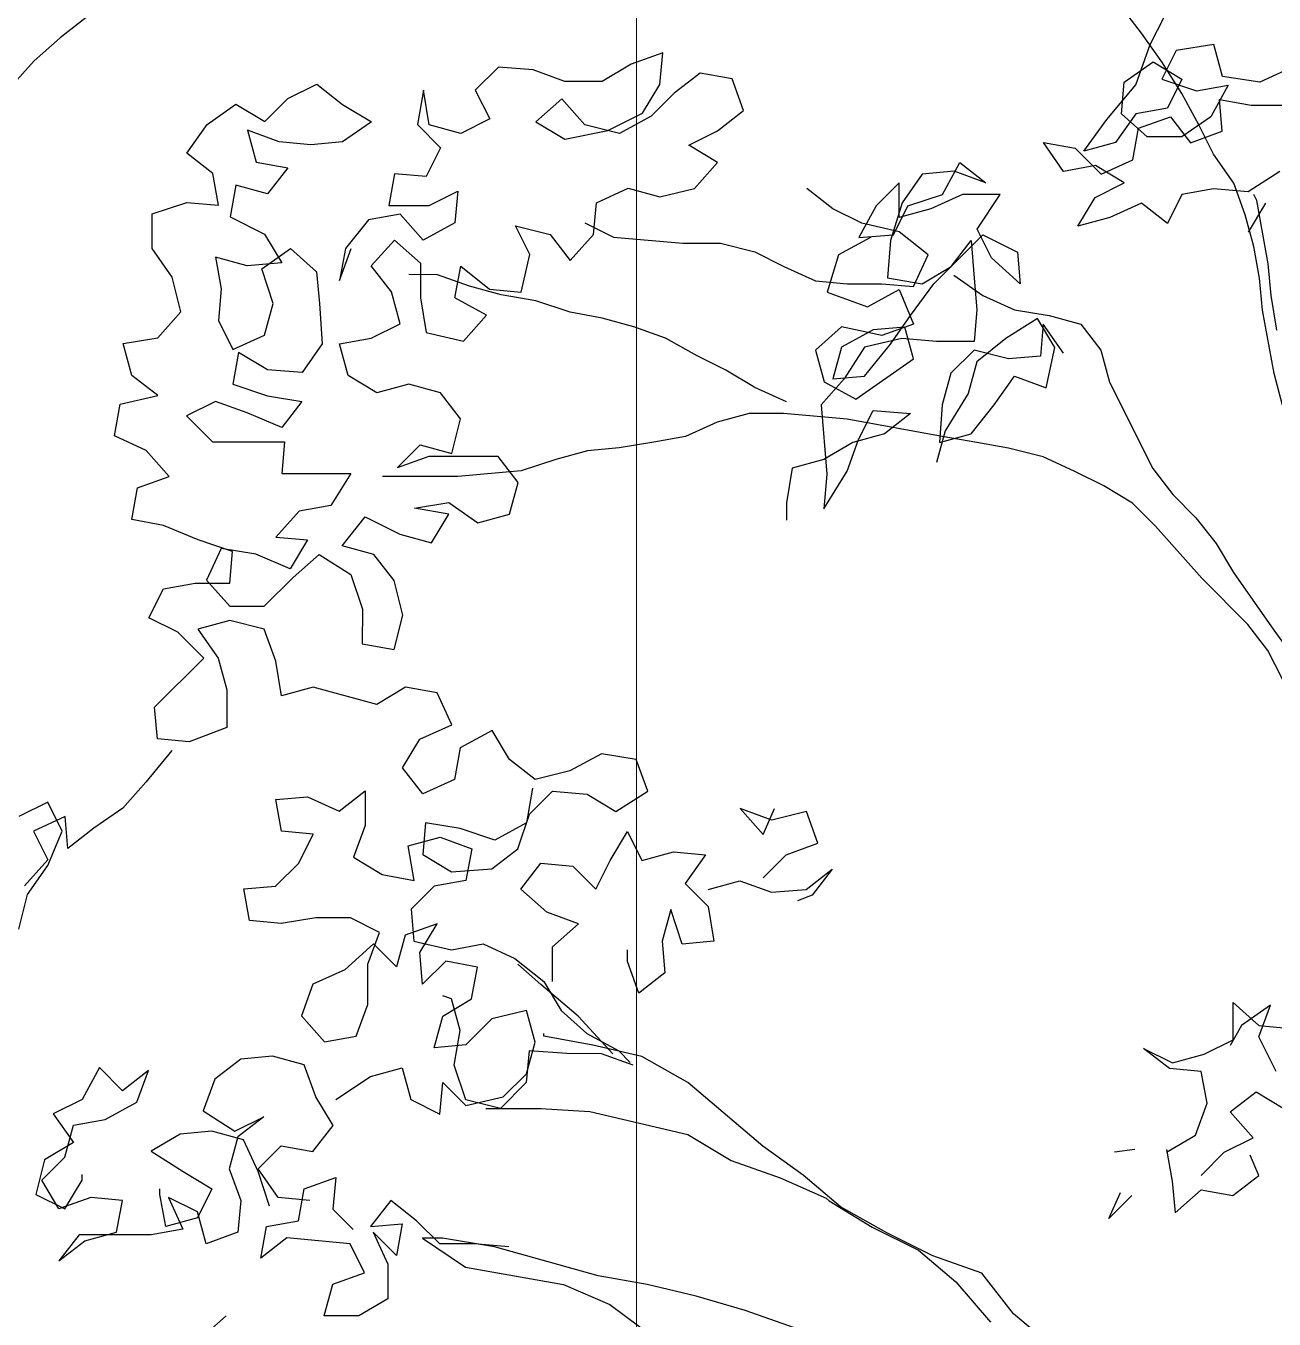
# Model space of a CAD drawing. Header units: millimetres. Extents: x 684983 to 685377, y 990360 to 990509.
# Drawn here: x 685139.672 to 685140.296, y 990434.442 to 990435.089 of the extents above; entities that cross this region are included whole.
import ezdxf

# ---------------------------------------------------------------- set-up
doc = ezdxf.new("R2010")
doc.units = ezdxf.units.MM
doc.layers.add('grid', color=8, linetype='Continuous', lineweight=9)
doc.layers.add('TEAK', color=7, linetype='Continuous')

# ---------------------------------------------------------------- blocks, each defined once
blk = doc.blocks.new('A$C25655A80')
at = {"color": 62}
for p, q in [((-0.33312, 1.54608), (-0.33984, 1.55474)), ((-0.33024, 1.54223), (-0.32542, 1.55184)), ((-0.68495, 1.55121), (-0.69361, 1.54449)), ((-0.69361, 1.54449), (-0.70227, 1.5368)), ((-0.3264, 1.53646), (-0.33312, 1.54608)), ((-0.4927, 1.5395), (-0.50328, 1.53566)), ((-0.49367, 1.52892), (-0.4927, 1.5395)), ((-0.33506, 1.52878), (-0.33024, 1.54223)), ((-0.32159, 1.5403), (-0.3264, 1.53069)), ((-0.30909, 1.54221), (-0.32159, 1.5403)), ((-0.30621, 1.53163), (-0.30909, 1.54221)), ((-0.70227, 1.5368), (-0.70996, 1.52816)), ((-0.5475, 1.53474), (-0.5552, 1.52706)), ((-0.53596, 1.53377), (-0.5475, 1.53474)), ((-0.50328, 1.53566), (-0.5129, 1.5299)), ((-0.3389, 1.52974), (-0.32928, 1.53646)), ((-0.32928, 1.53646), (-0.31967, 1.53069)), ((-0.31968, 1.52588), (-0.3264, 1.53646)), ((-0.28122, 1.53546), (-0.29372, 1.5297)), ((-0.52539, 1.52991), (-0.53596, 1.53377)), ((-0.48021, 1.53275), (-0.48887, 1.52603)), ((-0.46964, 1.53082), (-0.48021, 1.53275)), ((-0.4658, 1.52024), (-0.46964, 1.53082)), ((-0.3264, 1.53069), (-0.31487, 1.52684)), ((-0.31967, 1.53069), (-0.32449, 1.52108)), ((-0.29372, 1.5297), (-0.30621, 1.53163)), ((-0.61768, 1.52423), (-0.60807, 1.52903)), ((-0.60807, 1.52903), (-0.59942, 1.52229)), ((-0.5725, 1.52707), (-0.57443, 1.51554)), ((-0.57059, 1.51553), (-0.5725, 1.52707)), ((-0.5552, 1.52706), (-0.5504, 1.51744)), ((-0.5129, 1.5299), (-0.52539, 1.52991)), ((-0.49945, 1.51931), (-0.49367, 1.52892)), ((-0.48887, 1.52603), (-0.49656, 1.51835)), ((-0.34468, 1.51725), (-0.33506, 1.52878)), ((-0.33987, 1.51917), (-0.3389, 1.52974)), ((-0.31392, 1.5153), (-0.31968, 1.52588)), ((-0.31487, 1.52684), (-0.30429, 1.52875)), ((-0.30429, 1.52875), (-0.31007, 1.51818)), ((-0.64461, 1.5156), (-0.63499, 1.52232)), ((-0.63499, 1.52232), (-0.62538, 1.51655)), ((-0.62538, 1.51655), (-0.61768, 1.52423)), ((-0.59942, 1.52229), (-0.58981, 1.51651)), ((-0.52636, 1.52415), (-0.53502, 1.51646)), ((-0.51868, 1.51549), (-0.52636, 1.52415)), ((-0.30718, 1.52394), (-0.29661, 1.52201)), ((-0.30623, 1.51337), (-0.30718, 1.52394)), ((-0.29661, 1.52201), (-0.28507, 1.522)), ((-0.5504, 1.51744), (-0.56002, 1.51264)), ((-0.51099, 1.51356), (-0.49945, 1.51931)), ((-0.49656, 1.51835), (-0.50714, 1.51259)), ((-0.47446, 1.51352), (-0.4658, 1.52024)), ((-0.35238, 1.50668), (-0.34468, 1.51725)), ((-0.33507, 1.51916), (-0.3418, 1.50956)), ((-0.33123, 1.51147), (-0.33987, 1.51917)), ((-0.32449, 1.52108), (-0.33507, 1.51916)), ((-0.33411, 1.51436), (-0.32353, 1.51819)), ((-0.32353, 1.51819), (-0.31681, 1.50953)), ((-0.31007, 1.51818), (-0.31969, 1.51146)), ((-0.65135, 1.506), (-0.64461, 1.5156)), ((-0.63115, 1.51367), (-0.62828, 1.50309)), ((-0.62058, 1.50981), (-0.63115, 1.51367)), ((-0.58981, 1.51651), (-0.59943, 1.50979)), ((-0.57443, 1.51554), (-0.56675, 1.50784)), ((-0.56002, 1.51264), (-0.57059, 1.51553)), ((-0.53502, 1.51646), (-0.52541, 1.51069)), ((-0.52541, 1.51069), (-0.51099, 1.51356)), ((-0.50714, 1.51259), (-0.51868, 1.51549)), ((-0.48408, 1.50873), (-0.47446, 1.51352)), ((-0.33604, 1.50378), (-0.33411, 1.51436)), ((-0.31681, 1.50953), (-0.30623, 1.51337)), ((-0.30912, 1.50568), (-0.31392, 1.5153)), ((-0.61001, 1.50884), (-0.62058, 1.50981)), ((-0.59943, 1.50979), (-0.61001, 1.50884)), ((-0.47447, 1.50295), (-0.48408, 1.50873)), ((-0.36584, 1.50958), (-0.35526, 1.50765)), ((-0.35912, 1.49996), (-0.36584, 1.50958)), ((-0.3418, 1.50956), (-0.35238, 1.50668)), ((-0.31969, 1.51146), (-0.33123, 1.51147)), ((-0.6427, 1.49926), (-0.65135, 1.506)), ((-0.56675, 1.50784), (-0.57156, 1.49823)), ((-0.35526, 1.50765), (-0.34662, 1.49899)), ((-0.3024, 1.49606), (-0.30912, 1.50568)), ((-0.62828, 1.50309), (-0.6177, 1.50116)), ((-0.6177, 1.50116), (-0.62444, 1.49251)), ((-0.48217, 1.4943), (-0.47447, 1.50295)), ((-0.39564, 1.49999), (-0.40622, 1.49904)), ((-0.3995, 1.49231), (-0.39372, 1.50288)), ((-0.38507, 1.49614), (-0.39564, 1.49999)), ((-0.39372, 1.50288), (-0.38507, 1.49614)), ((-0.34854, 1.50187), (-0.35912, 1.49996)), ((-0.33893, 1.4961), (-0.34854, 1.50187)), ((-0.34662, 1.49899), (-0.33604, 1.50378)), ((-0.28702, 1.49989), (-0.2976, 1.49317)), ((-0.64079, 1.48868), (-0.6427, 1.49926)), ((-0.58214, 1.4992), (-0.58407, 1.48863)), ((-0.57156, 1.49823), (-0.58214, 1.4992)), ((-0.41391, 1.49616), (-0.42161, 1.48848)), ((-0.41392, 1.48463), (-0.41391, 1.49616)), ((-0.40622, 1.49904), (-0.41296, 1.48943)), ((-0.34855, 1.4913), (-0.33893, 1.4961)), ((-0.29857, 1.48548), (-0.3024, 1.49606)), ((-0.63501, 1.49541), (-0.63695, 1.48483)), ((-0.62444, 1.49251), (-0.63501, 1.49541)), ((-0.57061, 1.48862), (-0.56099, 1.49342)), ((-0.56099, 1.49342), (-0.56197, 1.48284)), ((-0.51486, 1.48953), (-0.50428, 1.49432)), ((-0.50428, 1.49432), (-0.49371, 1.49143)), ((-0.49371, 1.49143), (-0.48217, 1.4943)), ((-0.43603, 1.48753), (-0.44468, 1.49427)), ((-0.41104, 1.48847), (-0.3995, 1.49231)), ((-0.39277, 1.4923), (-0.40335, 1.4875)), ((-0.38027, 1.49229), (-0.39277, 1.4923)), ((-0.38797, 1.48076), (-0.38027, 1.49229)), ((-0.35433, 1.48169), (-0.34855, 1.4913)), ((-0.31971, 1.49223), (-0.32452, 1.48262)), ((-0.30913, 1.49415), (-0.31971, 1.49223)), ((-0.2976, 1.49317), (-0.30913, 1.49415)), ((-0.29472, 1.49029), (-0.29568, 1.49221)), ((-0.6629, 1.48582), (-0.65136, 1.48965)), ((-0.65136, 1.48965), (-0.64079, 1.48868)), ((-0.58407, 1.48863), (-0.57061, 1.48862)), ((-0.51583, 1.47895), (-0.51486, 1.48953)), ((-0.42642, 1.48272), (-0.43603, 1.48753)), ((-0.42161, 1.48848), (-0.42739, 1.47791)), ((-0.41296, 1.48943), (-0.41681, 1.47694)), ((-0.41585, 1.47886), (-0.41104, 1.48847)), ((-0.40335, 1.4875), (-0.41392, 1.48463)), ((-0.33317, 1.48936), (-0.34375, 1.48456)), ((-0.32452, 1.48262), (-0.33317, 1.48936)), ((-0.29183, 1.48932), (-0.29761, 1.47972)), ((-0.29089, 1.46914), (-0.29472, 1.49029)), ((-0.66291, 1.47428), (-0.6629, 1.48582)), ((-0.63695, 1.48483), (-0.62542, 1.47905)), ((-0.5908, 1.48383), (-0.5985, 1.47422)), ((-0.58023, 1.48574), (-0.5908, 1.48383)), ((-0.57255, 1.47708), (-0.58023, 1.48574)), ((-0.56197, 1.48284), (-0.57255, 1.47708)), ((-0.51871, 1.4828), (-0.5091, 1.47799)), ((-0.41393, 1.47982), (-0.42642, 1.48272)), ((-0.34375, 1.48456), (-0.35433, 1.48169)), ((-0.29569, 1.47491), (-0.29857, 1.48548)), ((-0.62542, 1.47905), (-0.61966, 1.46944)), ((-0.54178, 1.48186), (-0.53025, 1.47897)), ((-0.53698, 1.47224), (-0.54178, 1.48186)), ((-0.53025, 1.47897), (-0.52353, 1.47031)), ((-0.52353, 1.47031), (-0.51583, 1.47895)), ((-0.42739, 1.47791), (-0.41585, 1.47886)), ((-0.40432, 1.47212), (-0.41393, 1.47982)), ((-0.40241, 1.46251), (-0.38605, 1.47884)), ((-0.38317, 1.47114), (-0.38797, 1.48076)), ((-0.38605, 1.47884), (-0.37452, 1.47306)), ((-0.65619, 1.46466), (-0.66291, 1.47428)), ((-0.62639, 1.46752), (-0.61677, 1.47424)), ((-0.61677, 1.47424), (-0.60812, 1.46654)), ((-0.60044, 1.46365), (-0.59658, 1.47422)), ((-0.5985, 1.47422), (-0.60044, 1.46365)), ((-0.58986, 1.46845), (-0.58216, 1.47709)), ((-0.58216, 1.47709), (-0.57351, 1.46939)), ((-0.5091, 1.47799), (-0.48603, 1.47604)), ((-0.48603, 1.47604), (-0.47353, 1.47603)), ((-0.47353, 1.47603), (-0.462, 1.47314)), ((-0.42354, 1.47791), (-0.43412, 1.47215)), ((-0.41681, 1.47694), (-0.41779, 1.46445)), ((-0.39664, 1.46827), (-0.3899, 1.47692)), ((-0.3899, 1.47692), (-0.38895, 1.46442)), ((-0.29378, 1.46433), (-0.29569, 1.47491)), ((-0.64176, 1.47138), (-0.63985, 1.4608)), ((-0.63119, 1.46849), (-0.64176, 1.47138)), ((-0.53988, 1.45975), (-0.53698, 1.47224)), ((-0.462, 1.47314), (-0.45239, 1.46832)), ((-0.43412, 1.47215), (-0.43798, 1.45966)), ((-0.40914, 1.46155), (-0.40432, 1.47212)), ((-0.37357, 1.46248), (-0.38317, 1.47114)), ((-0.37452, 1.47306), (-0.37357, 1.46248)), ((-0.61966, 1.46944), (-0.63119, 1.46849)), ((-0.62255, 1.45598), (-0.62639, 1.46752)), ((-0.60812, 1.46654), (-0.60717, 1.45597)), ((-0.58314, 1.45979), (-0.58986, 1.46845)), ((-0.56775, 1.46554), (-0.57736, 1.46555)), ((-0.57351, 1.46939), (-0.57352, 1.45786)), ((-0.55718, 1.46169), (-0.56775, 1.46554)), ((-0.56199, 1.45785), (-0.56006, 1.46842)), ((-0.56006, 1.46842), (-0.55045, 1.46072)), ((-0.45239, 1.46832), (-0.44182, 1.46351)), ((-0.40625, 1.46251), (-0.39664, 1.46827)), ((-0.39568, 1.46539), (-0.38607, 1.45865)), ((-0.28994, 1.45856), (-0.29089, 1.46914)), ((-0.65332, 1.45313), (-0.65619, 1.46466)), ((-0.54661, 1.4588), (-0.55718, 1.46169)), ((-0.44182, 1.46351), (-0.43125, 1.46254)), ((-0.43125, 1.46254), (-0.41971, 1.46252)), ((-0.41971, 1.46252), (-0.40914, 1.46155)), ((-0.41779, 1.46445), (-0.40625, 1.46251)), ((-0.41011, 1.45194), (-0.40241, 1.46251)), ((-0.38895, 1.46442), (-0.388, 1.45384)), ((-0.29283, 1.45376), (-0.29378, 1.46433)), ((-0.63985, 1.4608), (-0.64082, 1.45023)), ((-0.58026, 1.44921), (-0.58314, 1.45979)), ((-0.57352, 1.45786), (-0.57161, 1.44632)), ((-0.55142, 1.45207), (-0.56199, 1.45785)), ((-0.55045, 1.46072), (-0.53988, 1.45975)), ((-0.53507, 1.45686), (-0.54661, 1.4588)), ((-0.52354, 1.45301), (-0.53507, 1.45686)), ((-0.43798, 1.45966), (-0.42453, 1.45484)), ((-0.42453, 1.45484), (-0.41395, 1.4606)), ((-0.41395, 1.4606), (-0.40915, 1.44906)), ((-0.38607, 1.45865), (-0.3755, 1.45383)), ((-0.28803, 1.44702), (-0.28994, 1.45856)), ((-0.66101, 1.44448), (-0.65332, 1.45313)), ((-0.62545, 1.44541), (-0.62255, 1.45598)), ((-0.60717, 1.45597), (-0.60622, 1.44251)), ((-0.51297, 1.45107), (-0.52354, 1.45301)), ((-0.388, 1.45384), (-0.38897, 1.44327)), ((-0.3755, 1.45383), (-0.36397, 1.4519)), ((-0.289, 1.4326), (-0.29283, 1.45376)), ((-0.64082, 1.45023), (-0.63602, 1.44061)), ((-0.58988, 1.44442), (-0.58026, 1.44921)), ((-0.55912, 1.44343), (-0.55142, 1.45207)), ((-0.5024, 1.44818), (-0.51297, 1.45107)), ((-0.49183, 1.44433), (-0.5024, 1.44818)), ((-0.43318, 1.44812), (-0.44184, 1.44043)), ((-0.41973, 1.44522), (-0.43318, 1.44812)), ((-0.41203, 1.4481), (-0.42261, 1.44715)), ((-0.40915, 1.44906), (-0.41973, 1.44522)), ((-0.41685, 1.44233), (-0.41011, 1.45194)), ((-0.40916, 1.43752), (-0.41203, 1.4481)), ((-0.36781, 1.45094), (-0.37839, 1.44422)), ((-0.36205, 1.44132), (-0.36781, 1.45094)), ((-0.36589, 1.44902), (-0.36686, 1.43844)), ((-0.35917, 1.4394), (-0.36589, 1.44902)), ((-0.36397, 1.4519), (-0.35339, 1.44901)), ((-0.35339, 1.44901), (-0.34667, 1.44035)), ((-0.67255, 1.44257), (-0.66101, 1.44448)), ((-0.63602, 1.44061), (-0.62545, 1.44541)), ((-0.60045, 1.4425), (-0.58988, 1.44442)), ((-0.57161, 1.44632), (-0.55912, 1.44343)), ((-0.48126, 1.43855), (-0.49183, 1.44433)), ((-0.42261, 1.44715), (-0.43319, 1.44139)), ((-0.413, 1.44425), (-0.4255, 1.44138)), ((-0.40146, 1.44328), (-0.413, 1.44425)), ((-0.37839, 1.44422), (-0.38801, 1.43654)), ((-0.66968, 1.43199), (-0.67255, 1.44257)), ((-0.6341, 1.43965), (-0.63604, 1.42908)), ((-0.6245, 1.43387), (-0.6341, 1.43965)), ((-0.60622, 1.44251), (-0.61296, 1.4329)), ((-0.59758, 1.43193), (-0.60045, 1.4425)), ((-0.44184, 1.44043), (-0.43897, 1.42986)), ((-0.43319, 1.44139), (-0.43608, 1.43082)), ((-0.4255, 1.44138), (-0.43224, 1.43081)), ((-0.42551, 1.43177), (-0.41685, 1.44233)), ((-0.38897, 1.44327), (-0.40146, 1.44328)), ((-0.38897, 1.44039), (-0.39667, 1.4327)), ((-0.37744, 1.43749), (-0.38897, 1.44039)), ((-0.36495, 1.42787), (-0.36205, 1.44132)), ((-0.34667, 1.44035), (-0.3438, 1.42977)), ((-0.47165, 1.43373), (-0.48126, 1.43855)), ((-0.4284, 1.42408), (-0.40916, 1.43752)), ((-0.38801, 1.43654), (-0.39091, 1.42597)), ((-0.36686, 1.43844), (-0.37744, 1.43749)), ((-0.66103, 1.42525), (-0.66968, 1.43199)), ((-0.61296, 1.4329), (-0.6245, 1.43387)), ((-0.58797, 1.42615), (-0.59758, 1.43193)), ((-0.46204, 1.42796), (-0.47165, 1.43373)), ((-0.43608, 1.43082), (-0.42551, 1.43177)), ((-0.39667, 1.4327), (-0.39956, 1.42213)), ((-0.38226, 1.42212), (-0.37552, 1.43172)), ((-0.37552, 1.43172), (-0.36495, 1.42787)), ((-0.28613, 1.42203), (-0.289, 1.4326)), ((-0.63604, 1.42908), (-0.6245, 1.42522)), ((-0.5774, 1.42902), (-0.58797, 1.42615)), ((-0.56682, 1.42613), (-0.5774, 1.42902)), ((-0.45147, 1.42314), (-0.46204, 1.42796)), ((-0.43224, 1.43081), (-0.43994, 1.42217)), ((-0.43897, 1.42986), (-0.4284, 1.42408)), ((-0.3438, 1.42977), (-0.32941, 1.40092)), ((-0.67546, 1.41181), (-0.67353, 1.42238)), ((-0.67353, 1.42238), (-0.66103, 1.42525)), ((-0.64181, 1.42331), (-0.65143, 1.41852)), ((-0.63124, 1.41946), (-0.64181, 1.42331)), ((-0.6245, 1.42522), (-0.61297, 1.42329)), ((-0.61297, 1.42329), (-0.61971, 1.41464)), ((-0.5601, 1.41747), (-0.56682, 1.42613)), ((-0.39091, 1.42597), (-0.39861, 1.41348)), ((-0.65143, 1.41852), (-0.64278, 1.40986)), ((-0.61971, 1.41464), (-0.63124, 1.41946)), ((-0.46397, 1.41931), (-0.47455, 1.41643)), ((-0.45244, 1.4193), (-0.46397, 1.41931)), ((-0.43129, 1.41735), (-0.45244, 1.4193)), ((-0.43994, 1.42217), (-0.43803, 1.3991)), ((-0.42745, 1.41062), (-0.42263, 1.42023)), ((-0.42263, 1.42023), (-0.41014, 1.41926)), ((-0.41014, 1.41926), (-0.4188, 1.41254)), ((-0.39956, 1.42213), (-0.40053, 1.40964)), ((-0.38996, 1.41251), (-0.38226, 1.42212)), ((-0.563, 1.40594), (-0.5601, 1.41747)), ((-0.47455, 1.41643), (-0.48513, 1.41164)), ((-0.39957, 1.41156), (-0.43129, 1.41735)), ((-0.66489, 1.40699), (-0.67546, 1.41181)), ((-0.64278, 1.40986), (-0.61875, 1.40984)), ((-0.61875, 1.40984), (-0.61972, 1.39926)), ((-0.4957, 1.40972), (-0.50724, 1.40781)), ((-0.48513, 1.41164), (-0.4957, 1.40972)), ((-0.42937, 1.40966), (-0.43899, 1.4039)), ((-0.4313, 1.40005), (-0.42745, 1.41062)), ((-0.4188, 1.41254), (-0.42937, 1.40966)), ((-0.39861, 1.41348), (-0.4015, 1.40291)), ((-0.40053, 1.40964), (-0.38996, 1.41251)), ((-0.38804, 1.40962), (-0.39957, 1.41156)), ((-0.37746, 1.40769), (-0.38804, 1.40962)), ((-0.65721, 1.39833), (-0.66489, 1.40699)), ((-0.58127, 1.40115), (-0.57357, 1.40883)), ((-0.57357, 1.40883), (-0.563, 1.40594)), ((-0.51782, 1.40686), (-0.52839, 1.40398)), ((-0.50724, 1.40781), (-0.51782, 1.40686)), ((-0.36593, 1.4048), (-0.37746, 1.40769)), ((-0.57069, 1.40498), (-0.58127, 1.40115)), ((-0.54762, 1.40496), (-0.57069, 1.40498)), ((-0.5409, 1.39631), (-0.54762, 1.40496)), ((-0.52839, 1.40398), (-0.53993, 1.40015)), ((-0.44957, 1.40103), (-0.4515, 1.38949)), ((-0.43899, 1.4039), (-0.44957, 1.40103)), ((-0.35536, 1.39998), (-0.36593, 1.4048)), ((-0.32941, 1.40092), (-0.32268, 1.39226)), ((-0.66779, 1.3945), (-0.65721, 1.39833)), ((-0.61972, 1.39926), (-0.59665, 1.39924)), ((-0.59665, 1.39924), (-0.60339, 1.38867)), ((-0.56108, 1.39825), (-0.58608, 1.39827)), ((-0.53993, 1.40015), (-0.56108, 1.39825)), ((-0.43901, 1.38756), (-0.4313, 1.40005)), ((-0.43803, 1.3991), (-0.43901, 1.38756)), ((-0.34575, 1.39517), (-0.35536, 1.39998)), ((-0.66972, 1.38393), (-0.66779, 1.3945)), ((-0.54379, 1.38573), (-0.5409, 1.39631)), ((-0.33615, 1.38939), (-0.34575, 1.39517)), ((-0.32268, 1.39226), (-0.315, 1.38456)), ((-0.60339, 1.38867), (-0.61396, 1.38676)), ((-0.57551, 1.38769), (-0.56397, 1.3896)), ((-0.56397, 1.3896), (-0.55437, 1.38286)), ((-0.4515, 1.38949), (-0.45151, 1.38373)), ((-0.32846, 1.38169), (-0.33615, 1.38939)), ((-0.65915, 1.38199), (-0.66972, 1.38393)), ((-0.61396, 1.38676), (-0.62166, 1.37811)), ((-0.59955, 1.37521), (-0.59186, 1.38482)), ((-0.59186, 1.38482), (-0.58033, 1.37904)), ((-0.56398, 1.38575), (-0.57551, 1.38769)), ((-0.56975, 1.37614), (-0.56398, 1.38575)), ((-0.55437, 1.38286), (-0.54379, 1.38573)), ((-0.315, 1.38456), (-0.30828, 1.37591)), ((-0.64762, 1.37718), (-0.65915, 1.38199)), ((-0.3131, 1.36437), (-0.32846, 1.38169)), ((-0.63609, 1.37332), (-0.64762, 1.37718)), ((-0.62166, 1.37811), (-0.61109, 1.37714)), ((-0.61109, 1.37714), (-0.61687, 1.36754)), ((-0.58898, 1.37232), (-0.59955, 1.37521)), ((-0.58033, 1.37904), (-0.56975, 1.37614)), ((-0.30828, 1.37591), (-0.30252, 1.36629)), ((-0.63993, 1.37429), (-0.64475, 1.36372)), ((-0.6284, 1.37235), (-0.63993, 1.37429)), ((-0.63706, 1.36275), (-0.63609, 1.37332)), ((-0.61687, 1.36754), (-0.6284, 1.37235)), ((-0.61591, 1.36465), (-0.60725, 1.37233)), ((-0.60725, 1.37233), (-0.59668, 1.3656)), ((-0.58226, 1.36366), (-0.58898, 1.37232)), ((-0.30252, 1.36629), (-0.28908, 1.34705)), ((-0.65917, 1.36085), (-0.64859, 1.36276)), ((-0.64859, 1.36276), (-0.63706, 1.36275)), ((-0.64475, 1.36372), (-0.63706, 1.35506)), ((-0.62553, 1.35505), (-0.61591, 1.36465)), ((-0.59668, 1.3656), (-0.59285, 1.35406)), ((-0.57939, 1.35212), (-0.58226, 1.36366)), ((-0.29773, 1.34898), (-0.3131, 1.36437)), ((-0.66398, 1.35124), (-0.65917, 1.36085)), ((-0.63706, 1.35506), (-0.62553, 1.35505)), ((-0.59285, 1.35406), (-0.59286, 1.34252)), ((-0.65438, 1.34642), (-0.66398, 1.35124)), ((-0.63707, 1.35025), (-0.64765, 1.34738)), ((-0.62554, 1.34736), (-0.63707, 1.35025)), ((-0.58228, 1.34059), (-0.57939, 1.35212)), ((-0.29101, 1.34032), (-0.29773, 1.34898)), ((-0.64573, 1.33776), (-0.65438, 1.34642)), ((-0.64765, 1.34738), (-0.64093, 1.33776)), ((-0.6217, 1.33678), (-0.62554, 1.34736)), ((-0.28908, 1.34705), (-0.2814, 1.33647)), ((-0.59286, 1.34252), (-0.58228, 1.34059)), ((-0.66209, 1.32144), (-0.64573, 1.33776)), ((-0.64093, 1.33776), (-0.63805, 1.32718)), ((-0.61979, 1.32524), (-0.6217, 1.33678)), ((-0.28621, 1.3307), (-0.29101, 1.34032)), ((-0.60921, 1.32812), (-0.61979, 1.32524)), ((-0.58807, 1.32233), (-0.60921, 1.32812)), ((-0.57845, 1.32809), (-0.58807, 1.32233)), ((-0.56788, 1.32616), (-0.57845, 1.32809)), ((-0.63805, 1.32718), (-0.63806, 1.31468)), ((-0.56308, 1.31558), (-0.56788, 1.32616)), ((-0.66114, 1.31086), (-0.66209, 1.32144)), ((-0.63806, 1.31468), (-0.65056, 1.30989)), ((-0.57366, 1.31078), (-0.56308, 1.31558)), ((-0.65056, 1.30989), (-0.66114, 1.31086)), ((-0.57944, 1.30117), (-0.57366, 1.31078)), ((-0.54962, 1.31364), (-0.5602, 1.30788)), ((-0.54386, 1.30402), (-0.54962, 1.31364)), ((-0.65633, 1.30701), (-0.665, 1.29644)), ((-0.5602, 1.30788), (-0.56214, 1.29731)), ((-0.5131, 1.30592), (-0.52368, 1.30016)), ((-0.50157, 1.30398), (-0.5131, 1.30592)), ((-0.53522, 1.29729), (-0.54386, 1.30402)), ((-0.49773, 1.29341), (-0.50157, 1.30398)), ((-0.57271, 1.29251), (-0.57944, 1.30117)), ((-0.56214, 1.29731), (-0.57271, 1.29251)), ((-0.52368, 1.30016), (-0.53522, 1.29729)), ((-0.665, 1.29644), (-0.67269, 1.2878)), ((-0.6006, 1.28677), (-0.59194, 1.29349)), ((-0.59194, 1.29349), (-0.59195, 1.28196)), ((-0.53618, 1.2944), (-0.53812, 1.28287)), ((-0.53715, 1.28575), (-0.52945, 1.29344)), ((-0.52945, 1.29344), (-0.51792, 1.29246)), ((-0.50831, 1.28669), (-0.49773, 1.29341)), ((-0.69769, 1.28974), (-0.7073, 1.28495)), ((-0.69289, 1.28013), (-0.69769, 1.28974)), ((-0.62174, 1.29064), (-0.61117, 1.29159)), ((-0.61983, 1.28006), (-0.62174, 1.29064)), ((-0.61117, 1.29159), (-0.6006, 1.28677)), ((-0.51792, 1.29246), (-0.50831, 1.28669)), ((-0.69192, 1.28493), (-0.7025, 1.28014)), ((-0.69097, 1.27436), (-0.69192, 1.28493)), ((-0.67269, 1.2878), (-0.68231, 1.28108)), ((-0.54101, 1.27422), (-0.53715, 1.28575)), ((-0.46698, 1.28761), (-0.45929, 1.27895)), ((-0.4564, 1.28376), (-0.46698, 1.28761)), ((-0.45929, 1.27895), (-0.45544, 1.2876)), ((-0.44487, 1.28663), (-0.4564, 1.28376)), ((-0.44103, 1.27605), (-0.44487, 1.28663)), ((-0.7025, 1.28014), (-0.6977, 1.27052)), ((-0.69771, 1.2686), (-0.69289, 1.28013)), ((-0.68231, 1.28108), (-0.69097, 1.27436)), ((-0.60926, 1.27909), (-0.61983, 1.28006)), ((-0.59195, 1.28196), (-0.5958, 1.27139)), ((-0.57176, 1.2829), (-0.57273, 1.27233)), ((-0.56023, 1.28097), (-0.57176, 1.2829)), ((-0.5487, 1.27711), (-0.56023, 1.28097)), ((-0.53812, 1.28287), (-0.5487, 1.27711)), ((-0.61407, 1.26948), (-0.60926, 1.27909)), ((-0.57754, 1.27522), (-0.56696, 1.27809)), ((-0.56696, 1.27809), (-0.55639, 1.27423)), ((-0.51025, 1.27035), (-0.50447, 1.27995)), ((-0.50447, 1.27995), (-0.49968, 1.27034)), ((-0.45161, 1.27222), (-0.44103, 1.27605)), ((-0.57562, 1.26368), (-0.57754, 1.27522)), ((-0.57273, 1.27233), (-0.56312, 1.26655)), ((-0.55639, 1.27423), (-0.55832, 1.26366)), ((-0.54967, 1.2675), (-0.54101, 1.27422)), ((-0.49968, 1.27034), (-0.4891, 1.27321)), ((-0.4891, 1.27321), (-0.47853, 1.27224)), ((-0.47853, 1.27224), (-0.48526, 1.26263)), ((-0.45931, 1.26453), (-0.45161, 1.27222)), ((-0.6977, 1.27052), (-0.7054, 1.26187)), ((-0.70444, 1.25899), (-0.69771, 1.2686)), ((-0.62177, 1.2618), (-0.61407, 1.26948)), ((-0.5958, 1.27139), (-0.5862, 1.26561)), ((-0.56312, 1.26655), (-0.54967, 1.2675)), ((-0.54006, 1.26076), (-0.53332, 1.26941)), ((-0.53332, 1.26941), (-0.52275, 1.26844)), ((-0.52275, 1.26844), (-0.51507, 1.26074)), ((-0.51507, 1.26074), (-0.51025, 1.27035)), ((-0.44489, 1.26067), (-0.43623, 1.2674)), ((-0.43623, 1.2674), (-0.44297, 1.25875)), ((-0.5862, 1.26561), (-0.57562, 1.26368)), ((-0.55832, 1.26366), (-0.5689, 1.26175)), ((-0.47757, 1.2607), (-0.467, 1.26358)), ((-0.467, 1.26358), (-0.45643, 1.25972)), ((-0.70734, 1.24746), (-0.70444, 1.25899)), ((-0.63234, 1.26085), (-0.62177, 1.2618)), ((-0.63043, 1.25027), (-0.63234, 1.26085)), ((-0.5689, 1.26175), (-0.57659, 1.25407)), ((-0.53141, 1.25306), (-0.54006, 1.26076)), ((-0.48526, 1.26263), (-0.47758, 1.25494)), ((-0.45643, 1.25972), (-0.44489, 1.26067)), ((-0.44297, 1.25875), (-0.44778, 1.25683)), ((-0.47758, 1.25494), (-0.47567, 1.2434)), ((-0.61986, 1.2493), (-0.63043, 1.25027)), ((-0.60832, 1.25121), (-0.61986, 1.2493)), ((-0.59678, 1.2512), (-0.60832, 1.25121)), ((-0.58718, 1.24638), (-0.59678, 1.2512)), ((-0.57659, 1.25407), (-0.57564, 1.24349)), ((-0.52084, 1.24921), (-0.53141, 1.25306)), ((-0.49008, 1.25399), (-0.49297, 1.24341)), ((-0.48624, 1.24245), (-0.49008, 1.25399)), ((-0.59103, 1.23581), (-0.58718, 1.24638)), ((-0.56795, 1.24925), (-0.57853, 1.24542)), ((-0.57372, 1.23964), (-0.56795, 1.24925)), ((-0.5295, 1.24153), (-0.52084, 1.24921)), ((-0.5891, 1.24254), (-0.59872, 1.2339)), ((-0.58142, 1.23484), (-0.5891, 1.24254)), ((-0.57853, 1.24542), (-0.58142, 1.23484)), ((-0.57564, 1.24349), (-0.56315, 1.2406)), ((-0.56315, 1.2406), (-0.55257, 1.24251)), ((-0.55257, 1.24251), (-0.542, 1.23769)), ((-0.52951, 1.22999), (-0.5295, 1.24153)), ((-0.49297, 1.24341), (-0.49202, 1.23284)), ((-0.47567, 1.2434), (-0.48624, 1.24245)), ((-0.57277, 1.22907), (-0.57372, 1.23964)), ((-0.542, 1.23769), (-0.5324, 1.22999)), ((-0.50451, 1.2367), (-0.50451, 1.24054)), ((-0.59872, 1.2339), (-0.6093, 1.2291)), ((-0.59104, 1.22236), (-0.59103, 1.23581)), ((-0.56507, 1.23675), (-0.57277, 1.22907)), ((-0.5545, 1.23482), (-0.56507, 1.23675)), ((-0.55643, 1.22425), (-0.5545, 1.23482)), ((-0.53336, 1.22903), (-0.54104, 1.23577)), ((-0.50068, 1.22612), (-0.50451, 1.2367)), ((-0.49202, 1.23284), (-0.50068, 1.22612)), ((-0.6093, 1.2291), (-0.61316, 1.21853)), ((-0.52087, 1.21845), (-0.53336, 1.22903)), ((-0.5324, 1.22999), (-0.52664, 1.22037)), ((-0.56316, 1.22425), (-0.56605, 1.22522)), ((-0.56605, 1.21849), (-0.55643, 1.22425)), ((-0.56029, 1.21368), (-0.56316, 1.22425)), ((-0.5949, 1.21179), (-0.59104, 1.22236)), ((-0.53817, 1.22038), (-0.54971, 1.21751)), ((-0.5353, 1.20981), (-0.53817, 1.22038)), ((-0.52664, 1.22037), (-0.51799, 1.21268)), ((-0.30266, 1.21056), (-0.30265, 1.22305)), ((-0.30265, 1.22305), (-0.29401, 1.21535)), ((-0.29016, 1.22208), (-0.29978, 1.21536)), ((-0.29401, 1.21151), (-0.29016, 1.22208)), ((-0.61316, 1.21853), (-0.60547, 1.20987)), ((-0.56895, 1.20792), (-0.56605, 1.21849)), ((-0.54971, 1.21751), (-0.55837, 1.20887)), ((-0.50935, 1.20594), (-0.52087, 1.21845)), ((-0.60547, 1.20987), (-0.5949, 1.21179)), ((-0.56222, 1.20214), (-0.56029, 1.21368)), ((-0.51799, 1.21268), (-0.50742, 1.2069)), ((-0.29978, 1.21536), (-0.30363, 1.20863)), ((-0.29401, 1.21535), (-0.28343, 1.21438)), ((-0.28825, 1.19997), (-0.29401, 1.21151)), ((-0.55837, 1.20887), (-0.56895, 1.20792)), ((-0.53722, 1.20693), (-0.5382, 1.19635)), ((-0.53819, 1.19924), (-0.5353, 1.20981)), ((-0.52473, 1.20595), (-0.53722, 1.20693)), ((-0.50742, 1.2069), (-0.50358, 1.20305)), ((-0.33247, 1.2077), (-0.32286, 1.20288)), ((-0.32382, 1.20096), (-0.33247, 1.2077)), ((-0.31228, 1.20576), (-0.30266, 1.21056)), ((-0.63336, 1.20413), (-0.64201, 1.19741)), ((-0.62278, 1.20508), (-0.63336, 1.20413)), ((-0.61221, 1.20219), (-0.62278, 1.20508)), ((-0.51319, 1.20594), (-0.52473, 1.20595)), ((-0.50262, 1.20209), (-0.51319, 1.20594)), ((-0.32286, 1.20288), (-0.31228, 1.20576)), ((-0.68046, 1.20129), (-0.68624, 1.19072)), ((-0.67278, 1.19359), (-0.68046, 1.20129)), ((-0.66412, 1.20031), (-0.67278, 1.19359)), ((-0.66798, 1.18974), (-0.66412, 1.20031)), ((-0.60837, 1.19161), (-0.61221, 1.20219)), ((-0.60165, 1.19064), (-0.5901, 1.19832)), ((-0.5901, 1.19832), (-0.57953, 1.2012)), ((-0.57953, 1.2012), (-0.57665, 1.19062)), ((-0.55839, 1.1906), (-0.56222, 1.20214)), ((-0.54589, 1.19155), (-0.53819, 1.19924)), ((-0.31325, 1.19999), (-0.32382, 1.20096)), ((-0.31133, 1.18942), (-0.31325, 1.19999)), ((-0.64201, 1.19741), (-0.64587, 1.18684)), ((-0.56704, 1.1858), (-0.56607, 1.19638)), ((-0.56607, 1.19638), (-0.55839, 1.18868)), ((-0.5382, 1.19635), (-0.54685, 1.18771)), ((-0.68624, 1.19072), (-0.69586, 1.18592)), ((-0.67856, 1.18398), (-0.66798, 1.18974)), ((-0.60262, 1.18199), (-0.60837, 1.19161)), ((-0.57665, 1.19062), (-0.56704, 1.1858)), ((-0.55839, 1.18868), (-0.54589, 1.19155)), ((-0.54685, 1.18771), (-0.55839, 1.1906)), ((-0.30365, 1.18652), (-0.29499, 1.19325)), ((-0.29499, 1.19325), (-0.28538, 1.18747)), ((-0.69586, 1.18592), (-0.68914, 1.1763)), ((-0.64587, 1.18684), (-0.6353, 1.1801)), ((-0.55166, 1.18771), (-0.5334, 1.1877)), ((-0.5334, 1.1877), (-0.51706, 1.18672)), ((-0.51706, 1.18672), (-0.48438, 1.179)), ((-0.31519, 1.17884), (-0.31133, 1.18942)), ((-0.29596, 1.17787), (-0.30365, 1.18652)), ((-0.69203, 1.1715), (-0.68913, 1.18207)), ((-0.68913, 1.18207), (-0.67856, 1.18398)), ((-0.6353, 1.1801), (-0.62568, 1.1849)), ((-0.62568, 1.1849), (-0.63434, 1.17818)), ((-0.60935, 1.17335), (-0.60262, 1.18199)), ((-0.65357, 1.17915), (-0.66319, 1.1734)), ((-0.64299, 1.18011), (-0.65357, 1.17915)), ((-0.63242, 1.17721), (-0.64299, 1.18011)), ((-0.63434, 1.17818), (-0.63724, 1.1676)), ((-0.62762, 1.16663), (-0.63242, 1.17721)), ((-0.48438, 1.179), (-0.46997, 1.17033)), ((-0.32481, 1.17309), (-0.31519, 1.17884)), ((-0.30558, 1.17307), (-0.29596, 1.17787)), ((-0.68914, 1.1763), (-0.69876, 1.17054)), ((-0.66319, 1.1734), (-0.65262, 1.16666)), ((-0.62762, 1.1676), (-0.61993, 1.17528)), ((-0.61993, 1.17528), (-0.60935, 1.17335)), ((-0.33538, 1.17406), (-0.34211, 1.1731)), ((-0.32481, 1.17405), (-0.32289, 1.16347)), ((-0.31328, 1.16538), (-0.30558, 1.17307)), ((-0.69876, 1.17054), (-0.70165, 1.15901)), ((-0.69972, 1.16382), (-0.69203, 1.1715)), ((-0.46997, 1.17033), (-0.45363, 1.16455)), ((-0.29405, 1.16537), (-0.29693, 1.1721)), ((-0.69396, 1.1542), (-0.69972, 1.16382)), ((-0.69204, 1.1542), (-0.68627, 1.1638)), ((-0.68627, 1.1638), (-0.68626, 1.16573)), ((-0.65262, 1.16666), (-0.64301, 1.16088)), ((-0.63724, 1.1676), (-0.6334, 1.15703)), ((-0.6209, 1.15798), (-0.62762, 1.1676)), ((-0.62379, 1.15509), (-0.62762, 1.16663)), ((-0.61225, 1.16085), (-0.60167, 1.16469)), ((-0.60167, 1.16469), (-0.60264, 1.15411)), ((-0.45363, 1.16455), (-0.43826, 1.15781)), ((-0.30271, 1.15865), (-0.29405, 1.16537)), ((-0.66031, 1.15897), (-0.66031, 1.1609)), ((-0.64301, 1.16088), (-0.64783, 1.15127)), ((-0.61418, 1.15028), (-0.61225, 1.16085)), ((-0.34405, 1.15099), (-0.3402, 1.15964)), ((-0.32289, 1.16347), (-0.32194, 1.1529)), ((-0.32194, 1.1529), (-0.31328, 1.16058)), ((-0.31328, 1.16058), (-0.30271, 1.15865)), ((-0.70165, 1.15901), (-0.69204, 1.1542)), ((-0.68339, 1.15803), (-0.69396, 1.1542)), ((-0.67281, 1.15706), (-0.68339, 1.15803)), ((-0.67475, 1.14649), (-0.67281, 1.15706)), ((-0.6584, 1.1484), (-0.66031, 1.15897)), ((-0.65743, 1.15801), (-0.65264, 1.14743)), ((-0.64782, 1.15319), (-0.65743, 1.15801)), ((-0.6334, 1.15703), (-0.63437, 1.14645)), ((-0.61033, 1.157), (-0.6209, 1.15798)), ((-0.58341, 1.15698), (-0.59015, 1.14833)), ((-0.57477, 1.15024), (-0.58341, 1.15698)), ((-0.43826, 1.15781), (-0.43729, 1.15685)), ((-0.43729, 1.15685), (-0.42288, 1.14818)), ((-0.33636, 1.15868), (-0.34405, 1.15099)), ((-0.64783, 1.15127), (-0.6584, 1.1484)), ((-0.64495, 1.14262), (-0.64782, 1.15319)), ((-0.60264, 1.15411), (-0.59592, 1.14738)), ((-0.68532, 1.14362), (-0.67475, 1.14649)), ((-0.65264, 1.14743), (-0.66321, 1.14552)), ((-0.63437, 1.14645), (-0.64495, 1.14262)), ((-0.62669, 1.13779), (-0.62476, 1.14837)), ((-0.62476, 1.14837), (-0.61418, 1.15028)), ((-0.59015, 1.14833), (-0.57957, 1.14929)), ((-0.58919, 1.14641), (-0.58439, 1.13583)), ((-0.58151, 1.13871), (-0.58919, 1.14641)), ((-0.57957, 1.14929), (-0.58151, 1.13871)), ((-0.56708, 1.14255), (-0.57477, 1.15024)), ((-0.42288, 1.14818), (-0.40751, 1.14048)), ((-0.68724, 1.14554), (-0.69398, 1.13689)), ((-0.69398, 1.13689), (-0.68532, 1.14362)), ((-0.66321, 1.14552), (-0.68724, 1.14554)), ((-0.61803, 1.14452), (-0.62669, 1.13779)), ((-0.59688, 1.14257), (-0.61803, 1.14452)), ((-0.59209, 1.13296), (-0.59688, 1.14257)), ((-0.56612, 1.14447), (-0.57285, 1.14447)), ((-0.57285, 1.14447), (-0.55844, 1.13485)), ((-0.55555, 1.14254), (-0.56708, 1.14255)), ((-0.54882, 1.14157), (-0.56612, 1.14447)), ((-0.54401, 1.14156), (-0.55555, 1.14254)), ((-0.51422, 1.13192), (-0.54882, 1.14157)), ((-0.40751, 1.14048), (-0.39502, 1.12989)), ((-0.58439, 1.13583), (-0.5844, 1.1243)), ((-0.55844, 1.13485), (-0.52576, 1.12905)), ((-0.60266, 1.12912), (-0.59209, 1.13296)), ((-0.49788, 1.12902), (-0.51422, 1.13192)), ((-0.39502, 1.12989), (-0.3835, 1.11642)), ((-0.60556, 1.11855), (-0.60266, 1.12912)), ((-0.52576, 1.12905), (-0.51039, 1.12231)), ((-0.48154, 1.12516), (-0.49788, 1.12902)), ((-0.46521, 1.12034), (-0.48154, 1.12516)), ((-0.5844, 1.1243), (-0.59402, 1.11854)), ((-0.51039, 1.12231), (-0.49598, 1.11172)), ((-0.63824, 1.11858), (-0.6469, 1.1109)), ((-0.59402, 1.11854), (-0.60556, 1.11855)), ((-0.44887, 1.11456), (-0.46521, 1.12034))]:
    blk.add_line(p, q, dxfattribs=at)
for p, q in [((-0.53241, 1.21173), (-0.53241, 1.21269)), ((-0.51607, 1.20883), (-0.53241, 1.21173)), ((-0.49974, 1.20497), (-0.51607, 1.20883)), ((-0.48436, 1.1963), (-0.49974, 1.20497)), ((-0.45939, 1.17513), (-0.48436, 1.1963)), ((-0.44594, 1.16551), (-0.45939, 1.17513)), ((-0.43345, 1.15492), (-0.44594, 1.16551)), ((-0.41808, 1.14625), (-0.43345, 1.15492)), ((-0.4027, 1.13855), (-0.41808, 1.14625)), ((-0.38637, 1.13277), (-0.4027, 1.13855)), ((-0.37581, 1.1193), (-0.38637, 1.13277)), ((-0.36332, 1.10871), (-0.37581, 1.1193))]:
    blk.add_line(p, q)
blk = doc.blocks.new('TR')
blk.add_blockref('A$C25655A80', (0.01921, 0.01485, 1.34531))

msp = doc.modelspace()

# ---------------------------------------------------------------- linework, layer by layer
at = {"layer": 'grid'}
msp.add_line((685139.9771, 990509.15479), (685139.9771, 990377.92352), dxfattribs=at)

# ---------------------------------------------------------------- block references
at = {"layer": 'TEAK', "xscale": 1.5, "yscale": 1.5, "zscale": 1.5}
msp.add_blockref('TR', (685140.70047, 990432.744, 99.329), dxfattribs=at)

doc.saveas('drawing.dxf')
